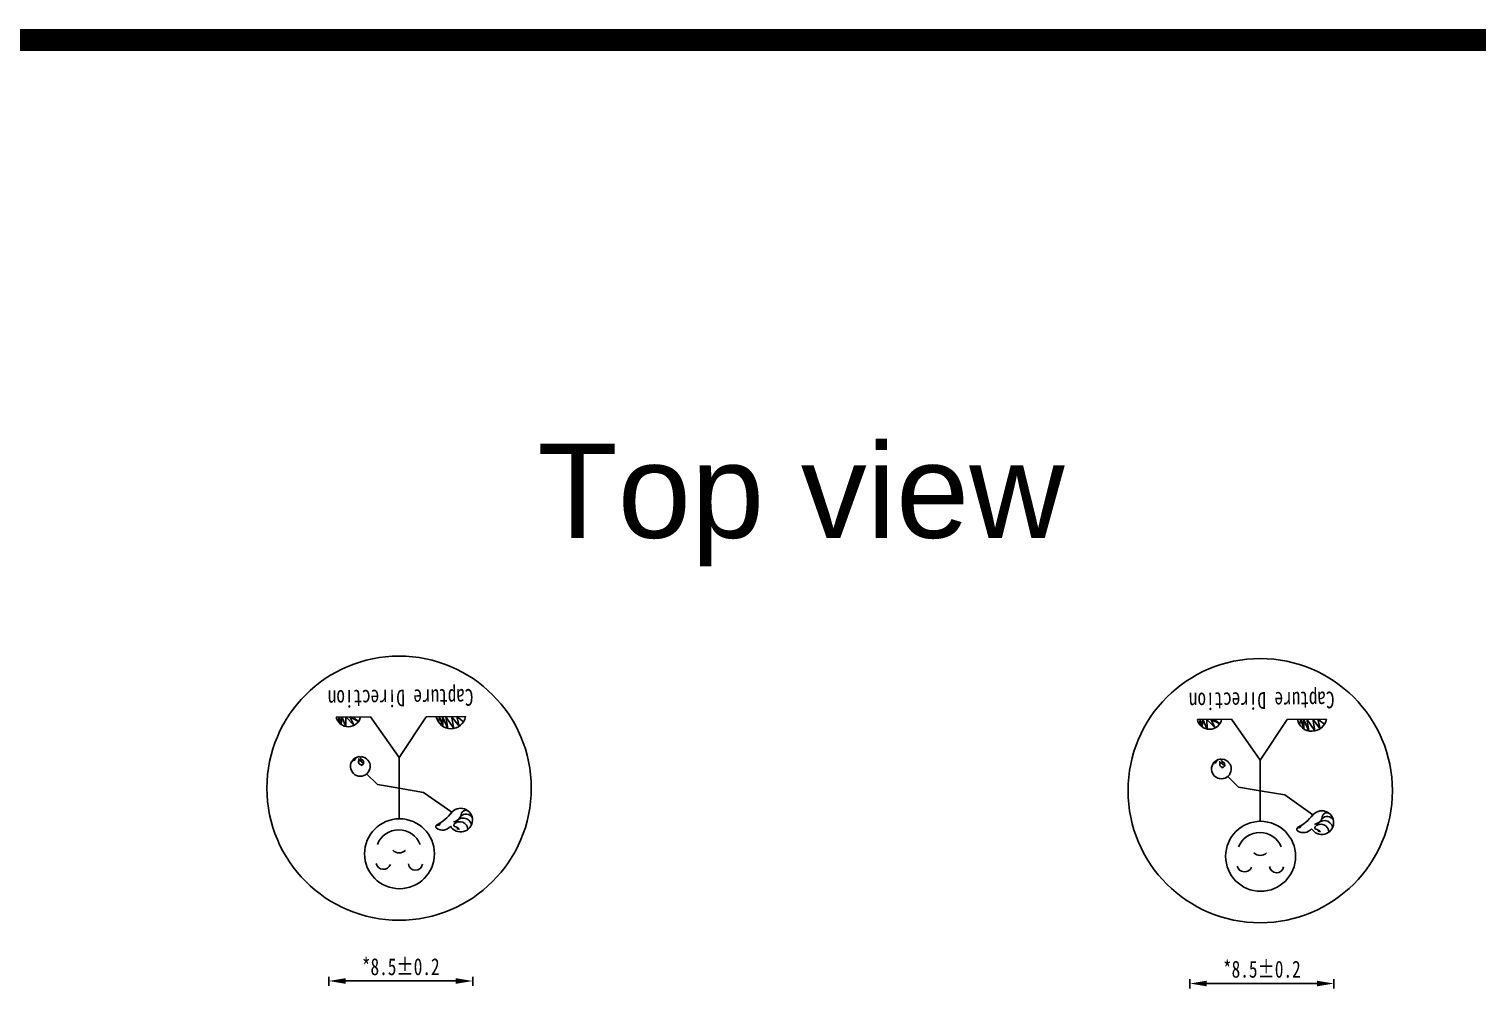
# Model space of a CAD drawing. Header units: millimetres. Extents: x 1 to 339, y 0 to 170.
# Drawn here: x 106.4 to 191.9, y 113.1 to 169.8 of the extents above; entities that cross this region are included whole.
import ezdxf

# ---------------------------------------------------------------- set-up
doc = ezdxf.new("R2010")
doc.units = ezdxf.units.MM
doc.layers.add('标注', color=3, linetype='Continuous')
doc.styles.get("Standard").update_dxf_attribs({"font": 'arial.ttf'})
doc.styles.add('宋体', font='SimSun.ttf', dxfattribs={"width": 0.75})
doc.dimstyles.new('ISO-25$0', dxfattribs={"dimscale": 0, "dimtxt": 1, "dimasz": 0.6, "dimexe": 0.5, "dimexo": 0.3, "dimgap": 0.2, "dimtad": 1, "dimrnd": 0.0005, "dimdsep": 46, "dimtxsty": '宋体', "dimcen": 2.5, "dimclrd": 3, "dimclre": 3, "dimclrt": 3, "dimazin": 0, "dimtfac": 1, "dimtmove": 0, "dimatfit": 3, "dimfxl": 1, "dimlwd": 9, "dimlwe": 9, "dimarcsym": 0})

# ---------------------------------------------------------------- blocks, each defined once
blk = doc.blocks.new('成像方向')
at = {"color": 0}
for p, q in [((0.006, 1.057), (-0.006, -1.057)), ((-0.842, 0.153), (-1.807, 0.848)), ((0, 0), (-0.842, 0.153)), ((0, 0), (0.742, -0.131)), ((0.742, -0.131), (1.115, -0.5)), ((-0.006, -1.057), (-0.955, -2.451)), ((-0.006, -1.057), (0.967, -2.473)), ((-0.955, -2.451), (-2.31, -2.451)), ((-2.238, -2.272), (-2.006, -2.451)), ((-2.089, -2.12), (-1.83, -2.451)), ((-2.006, -2.451), (-2.089, -2.12)), ((-1.904, -2.044), (-1.633, -2.451)), ((-1.83, -2.451), (-1.904, -2.044)), ((-1.696, -2.047), (-1.511, -2.451)), ((-1.633, -2.451), (-1.696, -2.047)), ((-1.52, -2.122), (-1.417, -2.451)), ((-1.511, -2.451), (-1.52, -2.122)), ((-1.417, -2.451), (-1.378, -2.264)), ((0.967, -2.473), (2.145, -2.473)), ((1.377, -2.314), (1.682, -2.473)), ((1.556, -2.473), (1.377, -2.314)), ((1.533, -2.179), (1.821, -2.473)), ((1.682, -2.473), (1.533, -2.179)), ((1.814, -2.142), (1.953, -2.473)), ((1.821, -2.473), (1.814, -2.142)), ((1.953, -2.473), (1.981, -2.217)), ((1.981, -2.217), (2.046, -2.473)), ((2.046, -2.473), (2.074, -2.311))]:
    blk.add_line(p, q, dxfattribs=at)
blk.add_circle((0.006, 2.263), 1.206, dxfattribs=at)
for centre, radius, start, end in [((-0.541, 2.593), 0.245, 5.8143, 170.717), ((0.562, 2.534), 0.261, 12.9344, 158.0159), ((0.016, 1.929), 0.305, 44.1013, 134.0522), ((-2.113, 1.12), 0.409, 30.2472, 324.1439), ((0.031, 2.236), 0.794, 201.3331, 337.6631), ((-2.294, 1.171), 0.258, 211.8002, 314.3658), ((-2.196, 1.344), 0.296, 191.3085, 336.0247), ((-2.08, 1.447), 0.272, 178.9624, 317.6377), ((-1.795, 0.835), 0.352, 101.729, 173.0242), ((-2.007, 1.487), 0.0721, 219.32, 293.7805), ((-1.824, 1.638), 0.309, 219.3202, 255.4996), ((-2.294, 1.171), 0.258, 337.7356, 340.9393), ((-1.913, 1.295), 0.0451, 317.6375, 75.1427), ((-0.555, -0.129), 1.589, 117.1439, 142.0193), ((-1.481, 1.106), 0.355, 54.4544, 141.7998), ((-0.555, -0.129), 1.589, 119.5133, 124.8131), ((-0.555, -0.129), 1.588, 117.1424, 123.7259), ((-1.323, 1.214), 0.0823, 58.6027, 181.5253), ((-1.315, 1.341), 0.0667, 301.457, 55.8651), ((-2.289, 0.94), 0.157, 229.8783, 336.8145), ((-2.289, 0.94), 0.157, 359.2614, 10.1933), ((1.332, -0.762), 0.34, 276.8307, 262.1421), ((1.244, -0.974), 0.0739, 6.2281, 112.1922), ((1.323, -0.903), 0.106, 96.3799, 254.5909), ((1.293, -0.916), 0.0964, 328.4311, 114.1198), ((1.344, -1.009), 0.0499, 55.3305, 175.5014), ((1.397, -0.984), 0.029, 140.4871, 279.3521), ((1.367, -0.934), 0.164, 281.474, 354.2934), ((1.501, -0.936), 0.0965, 312.3048, 6.7633), ((1.28, -1.051), 0.0475, 275.8733, 71.7687), ((1.364, -1.029), 0.0702, 227.9543, 276.5536), ((-1.806, -2.549), 0.514, 10.9788, 169.0212), ((1.727, -2.561), 0.428, 11.8896, 168.1104)]:
    blk.add_arc(centre, radius, start, end, dxfattribs=at)
at = {"color": 0, "insert": (-2.589, -2.82), "char_height": 0.57875, "width": 5.67668, "attachment_point": 1, "style": '宋体'}
blk.add_mtext('{\\C1;Capture Direction}', dxfattribs=at)
blk = doc.blocks.new('*D24')
at = {"layer": 'Defpoints', "color": 0, "transparency": 16777216}
for p in [(183.479, 113.417), (174.979, 112.872), (183.479, 112.872)]:
    blk.add_point(p, dxfattribs=at)
at = {"layer": '标注', "transparency": 16777216}
for p, q in [((174.979, 113.122), (174.979, 113.667)), ((175.979, 113.417), (182.479, 113.417)), ((183.479, 113.122), (183.479, 113.667))]:
    blk.add_line(p, q, dxfattribs=at)
for points in [[(175.979, 113.583), (175.979, 113.25), (174.979, 113.417)], [(182.479, 113.583), (182.479, 113.25), (183.479, 113.417)]]:
    blk.add_solid(points, dxfattribs=at)
at = {"layer": '标注', "transparency": 16777216, "insert": (179.229, 114.256), "char_height": 1, "attachment_point": 5, "style": '宋体'}
blk.add_mtext('*8.5±0.2', dxfattribs=at)
blk = doc.blocks.new('*D37')
at = {"layer": 'Defpoints', "color": 0, "transparency": 16777216}
for p in [(124.108, 113.022), (132.608, 113.567), (132.608, 113.022)]:
    blk.add_point(p, dxfattribs=at)
at = {"layer": '标注', "transparency": 16777216}
for p, q in [((124.108, 113.272), (124.108, 113.817)), ((132.608, 113.272), (132.608, 113.817)), ((125.108, 113.567), (131.608, 113.567))]:
    blk.add_line(p, q, dxfattribs=at)
for points in [[(125.108, 113.733), (125.108, 113.4), (124.108, 113.567)], [(131.608, 113.733), (131.608, 113.4), (132.608, 113.567)]]:
    blk.add_solid(points, dxfattribs=at)
at = {"layer": '标注', "transparency": 16777216, "insert": (128.358, 114.406), "char_height": 1, "attachment_point": 5, "style": '宋体'}
blk.add_mtext('*8.5±0.2', dxfattribs=at)

msp = doc.modelspace()

# ---------------------------------------------------------------- linework, layer by layer
at = {"color": 0, "lineweight": 5, "const_width": 1.313}
msp.add_lwpolyline([(337.923, 0.435), (1.62, 0.435), (1.62, 169.191), (337.923, 169.191)], close=True, dxfattribs=at)
at = {"linetype": 'Continuous'}
for centre in [(128.263, 124.967), (179.133, 124.817)]:
    msp.add_circle(centre, 7.808, dxfattribs=at)

# ---------------------------------------------------------------- block references
at = {"lineweight": -3, "xscale": 1.713657392282237, "yscale": 1.713657392282237, "zscale": 1.713657392282237, "rotation": 180.496935178758}
for p in [(128.263, 124.967), (179.133, 124.817)]:
    msp.add_blockref('成像方向', p, dxfattribs=at)

# ---------------------------------------------------------------- texts
at = {"color": 7, "linetype": 'Continuous', "insert": (167.566, 138.082), "char_height": 5.5716, "attachment_point": 9}
msp.add_mtext('Top view', dxfattribs=at)

# ---------------------------------------------------------------- dimensions: what is measured, and where the dimension line sits
at = {"layer": '标注'}
for base, p1, p2, picture, middle in [((132.608, 113.567), (124.108, 113.022), (132.608, 113.022), '*D37', (128.358, 114.406)), ((183.479, 113.417), (174.979, 112.872), (183.479, 112.872), '*D24', (179.229, 114.256))]:
    dim = msp.add_linear_dim(base=base, p1=p1, p2=p2, text='*<>', dimstyle='ISO-25$0', override={"dimscale": 1, "dimasz": 1, "dimexe": 0.25, "dimexo": 0.25, "dimgap": 0.3, "dimcen": 1, "dimclrd": 256, "dimclre": 256, "dimclrt": 256, "dimtol": 1, "dimtp": 0.2, "dimtm": 0.2, "dimlwd": 65535, "dimlwe": 65535}, dxfattribs=at)
    dim.commit()
    dim.dimension.update_dxf_attribs({"geometry": picture, "text_midpoint": middle})

doc.saveas('drawing.dxf')
